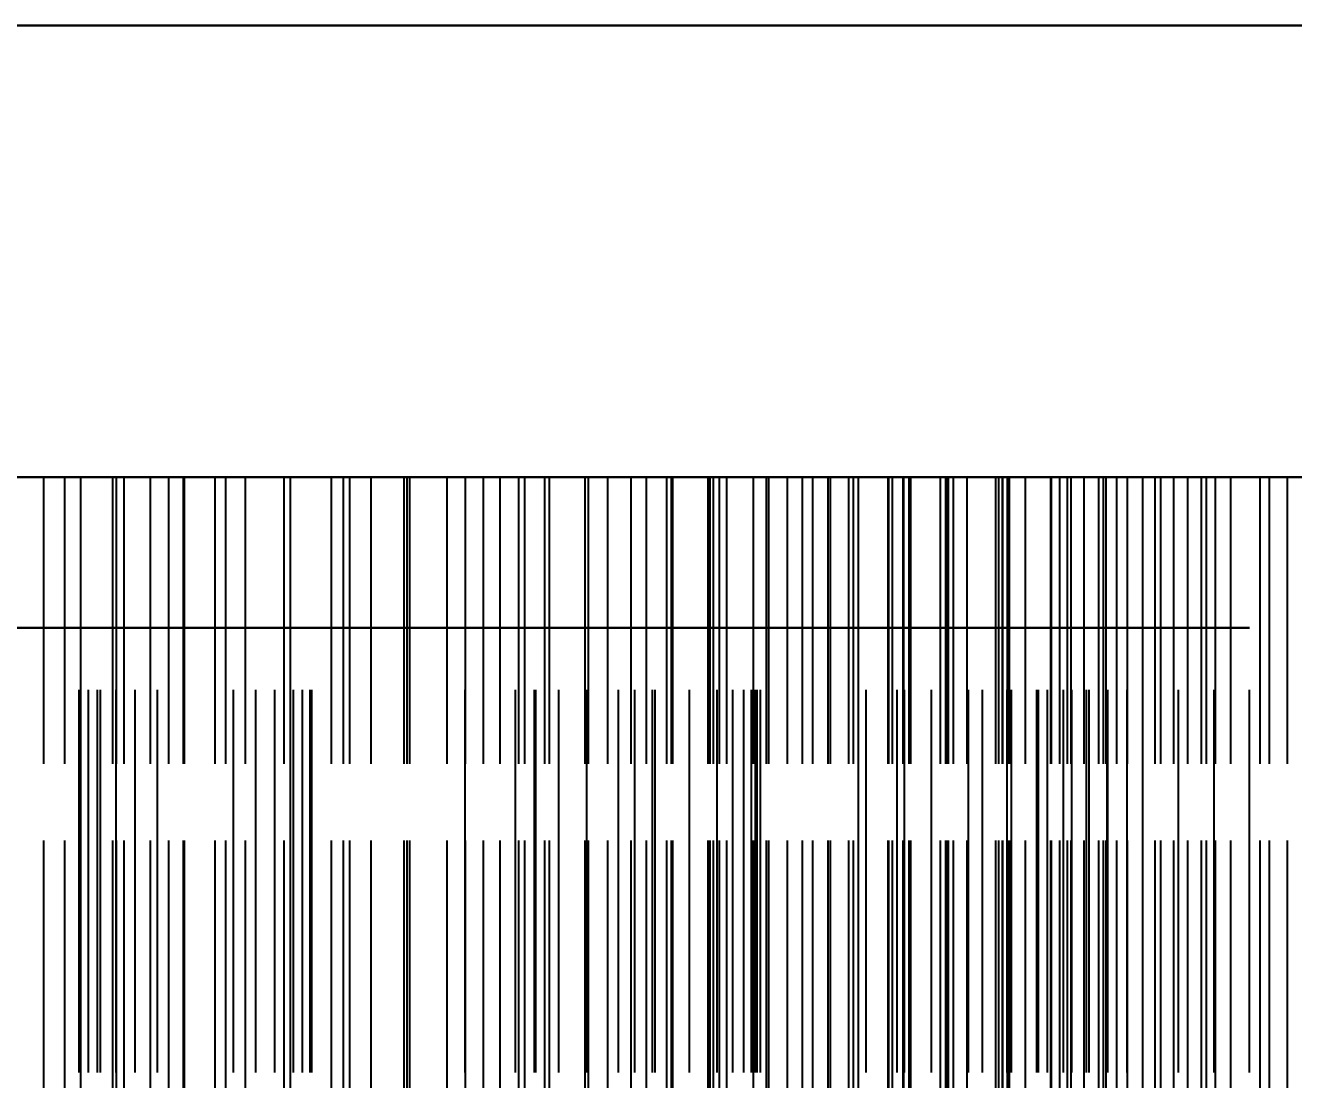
# Model space of a CAD drawing. Header units: millimetres. Extents: x -27 to 154, y -43 to 55.
# Drawn here: x 13.435 to 17.644, y 49.749 to 53.249 of the extents above; entities that cross this region are included whole.
import ezdxf

# ---------------------------------------------------------------- set-up
doc = ezdxf.new("R2010")
doc.units = ezdxf.units.MM
doc.linetypes.add('DASHED', pattern=[1.524, 1.27, -0.254])
for name, color, linetype in [('DIMS', 3, 'CONTINUOUS'), ('HIDDEN', 8, 'DASHED'), ('VISIBLE', 7, 'CONTINUOUS')]:
    doc.layers.add(name, color=color, linetype=linetype)
doc.styles.add('OpenSansCondensed-Light', font='OpenSansCondensed-Light.ttf')
doc.dimstyles.new('EZDXF', dxfattribs={"dimtxt": 0.25, "dimasz": 0.175, "dimexe": 0.375, "dimexo": 0.125, "dimgap": 0.1, "dimtad": 1, "dimlfac": 100, "dimzin": 12, "dimdsep": 46, "dimtxsty": 'OpenSansCondensed-Light', "dimblk": 'ARCHTICK', "dimcen": 2.5, "dimazin": 3, "dimtfac": 0.5, "dimtmove": 2, "dimatfit": 3})

# ---------------------------------------------------------------- blocks, each defined once
blk = doc.blocks.new('_ARCHTICK')
at = {"color": 0, "linetype": 'BYBLOCK', "const_width": 0.15}
blk.add_lwpolyline([(-0.5, -0.5), (0.5, 0.5)], dxfattribs=at)

msp = doc.modelspace()

# ---------------------------------------------------------------- linework, layer by layer
at = {"layer": 'HIDDEN'}
for points in [[(9.41071, 53.24871), (10.01786, 53.24871), (10.625, 53.24871), (11.23214, 53.24871), (11.83929, 53.24871), (12.44643, 53.24871), (13.05357, 53.24871), (13.66071, 53.24871), (14.26786, 53.24871), (14.875, 53.24871), (15.48214, 53.24871), (16.08929, 53.24871), (16.69643, 53.24871), (17.30357, 53.24871), (17.91071, 53.24871), (18.51786, 53.24871), (19.125, 53.24871)], [(9.41071, 51.74871), (10.01786, 51.74871), (10.625, 51.74871), (11.23214, 51.74871), (11.83929, 51.74871), (12.44643, 51.74871), (13.05357, 51.74871), (13.66071, 51.74871), (14.26786, 51.74871), (14.875, 51.74871), (15.48214, 51.74871), (16.08929, 51.74871), (16.69643, 51.74871), (17.30357, 51.74871), (17.91071, 51.74871), (18.51786, 51.74871), (19.125, 51.74871)], [(9.41071, 51.74871), (10.01786, 51.74871), (10.625, 51.74871), (11.23214, 51.74871), (11.83929, 51.74871), (12.44643, 51.74871), (13.05357, 51.74871), (13.66071, 51.74871), (14.26786, 51.74871), (14.875, 51.74871), (15.48214, 51.74871), (16.08929, 51.74871), (16.69643, 51.74871), (17.30357, 51.74871), (17.91071, 51.74871), (18.51786, 51.74871), (19.125, 51.74871)], [(13.5665, 51.74871), (13.37382, 51.74871)], [(13.37382, 51.74871), (13.5665, 51.74871)], [(13.72579, 51.74871), (13.49708, 51.74871)], [(13.49708, 51.74871), (13.61993, 51.74871)], [(13.61993, 51.74871), (13.49708, 51.74871)], [(13.49708, 51.74871), (13.72579, 51.74871)], [(13.49708, 47.74871), (13.49708, 51.74871)], [(13.49708, 47.74871), (13.49708, 51.74871)], [(13.76303, 51.74871), (13.5665, 51.74871)], [(13.5665, 51.74871), (13.76303, 51.74871)], [(13.5665, 47.74871), (13.5665, 51.74871)], [(13.5665, 47.74871), (13.5665, 51.74871)], [(13.61993, 51.74871), (13.73785, 51.74871)], [(13.73785, 51.74871), (13.61993, 51.74871)], [(13.61993, 47.74871), (13.61993, 51.74871)], [(13.61993, 47.74871), (13.61993, 51.74871)], [(13.91108, 51.74871), (13.72579, 51.74871)], [(13.72579, 51.74871), (13.91108, 51.74871)], [(13.72579, 47.74871), (13.72579, 51.74871)], [(13.72579, 47.74871), (13.72579, 51.74871)], [(13.73785, 51.74871), (13.85118, 51.74871)], [(13.85118, 51.74871), (13.73785, 51.74871)], [(13.73785, 47.74871), (13.73785, 51.74871)], [(13.73785, 47.74871), (13.73785, 51.74871)], [(13.96318, 51.74871), (13.76303, 51.74871)], [(13.76303, 51.74871), (13.96318, 51.74871)], [(13.76303, 47.74871), (13.76303, 51.74871)], [(13.76303, 47.74871), (13.76303, 51.74871)], [(13.85118, 51.74871), (13.96016, 51.74871)], [(13.96016, 51.74871), (13.85118, 51.74871)], [(13.85118, 47.74871), (13.85118, 51.74871)], [(13.85118, 47.74871), (13.85118, 51.74871)], [(14.10078, 51.74871), (13.91108, 51.74871)], [(13.91108, 51.74871), (14.10078, 51.74871)], [(13.91108, 47.74871), (13.91108, 51.74871)], [(13.91108, 47.74871), (13.91108, 51.74871)], [(13.96016, 51.74871), (14.06495, 51.74871)], [(14.06495, 51.74871), (13.96016, 51.74871)], [(13.96016, 47.74871), (13.96016, 51.74871)], [(13.96016, 47.74871), (13.96016, 51.74871)], [(14.16565, 51.74871), (13.96318, 51.74871)], [(13.96318, 51.74871), (14.16565, 51.74871)], [(13.96318, 47.74871), (13.96318, 51.74871)], [(13.96318, 47.74871), (13.96318, 51.74871)], [(14.06495, 51.74871), (14.16565, 51.74871)], [(14.16565, 51.74871), (14.06495, 51.74871)], [(14.06495, 47.74871), (14.06495, 51.74871)], [(14.06495, 47.74871), (14.06495, 51.74871)], [(14.29443, 51.74871), (14.10078, 51.74871)], [(14.10078, 51.74871), (14.29443, 51.74871)], [(14.10078, 47.74871), (14.10078, 51.74871)], [(14.10078, 47.74871), (14.10078, 51.74871)], [(14.16565, 47.74871), (14.16565, 51.74871)], [(14.16565, 47.74871), (14.16565, 51.74871)], [(14.49168, 51.74871), (14.29443, 51.74871)], [(14.29443, 51.74871), (14.49168, 51.74871)], [(14.29443, 47.74871), (14.29443, 51.74871)], [(14.29443, 47.74871), (14.29443, 51.74871)], [(14.51215, 51.74871), (14.31522, 51.74871)], [(14.31522, 51.74871), (14.45149, 51.74871)], [(14.45149, 51.74871), (14.31522, 51.74871)], [(14.31522, 51.74871), (14.51215, 51.74871)], [(14.31522, 47.74871), (14.31522, 51.74871)], [(14.31522, 47.74871), (14.31522, 51.74871)], [(14.45149, 51.74871), (14.58346, 51.74871)], [(14.58346, 51.74871), (14.45149, 51.74871)], [(14.45149, 47.74871), (14.45149, 51.74871)], [(14.45149, 47.74871), (14.45149, 51.74871)], [(14.69226, 51.74871), (14.49168, 51.74871)], [(14.49168, 51.74871), (14.69226, 51.74871)], [(14.49168, 47.74871), (14.49168, 51.74871)], [(14.49168, 47.74871), (14.49168, 51.74871)], [(14.70218, 51.74871), (14.51215, 51.74871)], [(14.51215, 51.74871), (14.70218, 51.74871)], [(14.51215, 47.74871), (14.51215, 51.74871)], [(14.51215, 47.74871), (14.51215, 51.74871)], [(14.58346, 51.74871), (14.71142, 51.74871)], [(14.71142, 51.74871), (14.58346, 51.74871)], [(14.58346, 47.74871), (14.58346, 51.74871)], [(14.58346, 47.74871), (14.58346, 51.74871)], [(14.89596, 51.74871), (14.69226, 51.74871)], [(14.69226, 51.74871), (14.89596, 51.74871)], [(14.69226, 47.74871), (14.69226, 51.74871)], [(14.69226, 47.74871), (14.69226, 51.74871)], [(14.89596, 51.74871), (14.70218, 51.74871)], [(14.70218, 51.74871), (14.89596, 51.74871)], [(14.70218, 47.74871), (14.70218, 51.74871)], [(14.70218, 47.74871), (14.70218, 51.74871)], [(14.71142, 51.74871), (14.83555, 51.74871)], [(14.83555, 51.74871), (14.71142, 51.74871)], [(14.71142, 47.74871), (14.71142, 51.74871)], [(14.71142, 47.74871), (14.71142, 51.74871)], [(14.83555, 51.74871), (14.956, 51.74871)], [(14.956, 51.74871), (14.83555, 51.74871)], [(14.83555, 47.74871), (14.83555, 51.74871)], [(14.83555, 47.74871), (14.83555, 51.74871)], [(15.09307, 51.74871), (14.89596, 51.74871)], [(15.07283, 51.74871), (14.89596, 51.74871)], [(14.89596, 51.74871), (15.07283, 51.74871)], [(14.89596, 51.74871), (15.09307, 51.74871)], [(14.89596, 47.74871), (14.89596, 51.74871)], [(14.89596, 47.74871), (14.89596, 51.74871)], [(14.89596, 47.74871), (14.89596, 51.74871)], [(14.89596, 47.74871), (14.89596, 51.74871)], [(14.956, 51.74871), (15.07283, 51.74871)], [(15.07283, 51.74871), (14.956, 51.74871)], [(14.956, 47.74871), (14.956, 51.74871)], [(14.956, 47.74871), (14.956, 51.74871)], [(15.1747, 51.74871), (15.01123, 51.74871)], [(15.01123, 51.74871), (15.15976, 51.74871)], [(15.15976, 51.74871), (15.01123, 51.74871)], [(15.01123, 51.74871), (15.1747, 51.74871)], [(15.01123, 47.74871), (15.01123, 51.74871)], [(15.01123, 47.74871), (15.01123, 51.74871)], [(15.07283, 47.74871), (15.07283, 51.74871)], [(15.07283, 47.74871), (15.07283, 51.74871)], [(15.29322, 51.74871), (15.09307, 51.74871)], [(15.09307, 51.74871), (15.29322, 51.74871)], [(15.09307, 47.74871), (15.09307, 51.74871)], [(15.09307, 47.74871), (15.09307, 51.74871)], [(15.15976, 51.74871), (15.30465, 51.74871)], [(15.30465, 51.74871), (15.15976, 51.74871)], [(15.15976, 47.74871), (15.15976, 51.74871)], [(15.15976, 47.74871), (15.15976, 51.74871)], [(15.36785, 51.74871), (15.1747, 51.74871)], [(15.1747, 51.74871), (15.36785, 51.74871)], [(15.1747, 47.74871), (15.1747, 51.74871)], [(15.1747, 47.74871), (15.1747, 51.74871)], [(15.49615, 51.74871), (15.29322, 51.74871)], [(15.29322, 51.74871), (15.49615, 51.74871)], [(15.29322, 47.74871), (15.29322, 51.74871)], [(15.29322, 47.74871), (15.29322, 51.74871)], [(15.30465, 51.74871), (15.44615, 51.74871)], [(15.44615, 51.74871), (15.30465, 51.74871)], [(15.30465, 47.74871), (15.30465, 51.74871)], [(15.30465, 47.74871), (15.30465, 51.74871)], [(15.56405, 51.74871), (15.36785, 51.74871)], [(15.36785, 51.74871), (15.56405, 51.74871)], [(15.36785, 47.74871), (15.36785, 51.74871)], [(15.36785, 47.74871), (15.36785, 51.74871)], [(15.44615, 51.74871), (15.58438, 51.74871)], [(15.58438, 51.74871), (15.44615, 51.74871)], [(15.44615, 47.74871), (15.44615, 51.74871)], [(15.44615, 47.74871), (15.44615, 51.74871)], [(15.70166, 51.74871), (15.49615, 51.74871)], [(15.49615, 51.74871), (15.70166, 51.74871)], [(15.49615, 47.74871), (15.49615, 51.74871)], [(15.49615, 47.74871), (15.49615, 51.74871)], [(15.76295, 51.74871), (15.56405, 51.74871)], [(15.56405, 51.74871), (15.76295, 51.74871)], [(15.56405, 47.74871), (15.56405, 51.74871)], [(15.56405, 47.74871), (15.56405, 51.74871)], [(15.70778, 51.74871), (15.57917, 51.74871)], [(15.57917, 51.74871), (15.73869, 51.74871)], [(15.73869, 51.74871), (15.57917, 51.74871)], [(15.57917, 51.74871), (15.70778, 51.74871)], [(15.57917, 47.74871), (15.57917, 51.74871)], [(15.57917, 47.74871), (15.57917, 51.74871)], [(15.58438, 51.74871), (15.71945, 51.74871)], [(15.71945, 51.74871), (15.58438, 51.74871)], [(15.58438, 47.74871), (15.58438, 51.74871)], [(15.58438, 47.74871), (15.58438, 51.74871)], [(15.85142, 51.74871), (15.70166, 51.74871)], [(15.70166, 51.74871), (15.85142, 51.74871)], [(15.70166, 47.74871), (15.70166, 51.74871)], [(15.70166, 47.74871), (15.70166, 51.74871)], [(15.90241, 51.74871), (15.70778, 51.74871)], [(15.70778, 51.74871), (15.90241, 51.74871)], [(15.70778, 47.74871), (15.70778, 51.74871)], [(15.70778, 47.74871), (15.70778, 51.74871)], [(15.71945, 51.74871), (15.85142, 51.74871)], [(15.85142, 51.74871), (15.71945, 51.74871)], [(15.71945, 47.74871), (15.71945, 51.74871)], [(15.71945, 47.74871), (15.71945, 51.74871)], [(15.73869, 51.74871), (15.89527, 51.74871)], [(15.89527, 51.74871), (15.73869, 51.74871)], [(15.73869, 47.74871), (15.73869, 51.74871)], [(15.73869, 47.74871), (15.73869, 51.74871)], [(15.96428, 51.74871), (15.76295, 51.74871)], [(15.76295, 51.74871), (15.96428, 51.74871)], [(15.76295, 47.74871), (15.76295, 51.74871)], [(15.76295, 47.74871), (15.76295, 51.74871)], [(15.85142, 47.74871), (15.85142, 51.74871)], [(15.85142, 47.74871), (15.85142, 51.74871)], [(15.89527, 51.74871), (16.04909, 51.74871)], [(16.04909, 51.74871), (15.89527, 51.74871)], [(15.89527, 47.74871), (15.89527, 51.74871)], [(15.89527, 47.74871), (15.89527, 51.74871)], [(16.09936, 51.74871), (15.90241, 51.74871)], [(15.90241, 51.74871), (16.09936, 51.74871)], [(15.90241, 47.74871), (15.90241, 51.74871)], [(15.90241, 47.74871), (15.90241, 51.74871)], [(16.16782, 51.74871), (15.96428, 51.74871)], [(15.96428, 51.74871), (16.16782, 51.74871)], [(15.96428, 47.74871), (15.96428, 51.74871)], [(15.96428, 47.74871), (15.96428, 51.74871)], [(16.10685, 51.74871), (16.01419, 51.74871)], [(16.01419, 51.74871), (16.18334, 51.74871)], [(16.18334, 51.74871), (16.01419, 51.74871)], [(16.01419, 51.74871), (16.10685, 51.74871)], [(16.01419, 47.74871), (16.01419, 51.74871)], [(16.01419, 47.74871), (16.01419, 51.74871)], [(16.04909, 51.74871), (16.20025, 51.74871)], [(16.20025, 51.74871), (16.04909, 51.74871)], [(16.04909, 47.74871), (16.04909, 51.74871)], [(16.04909, 47.74871), (16.04909, 51.74871)], [(16.29834, 51.74871), (16.09936, 51.74871)], [(16.09936, 51.74871), (16.29834, 51.74871)], [(16.09936, 47.74871), (16.09936, 51.74871)], [(16.09936, 47.74871), (16.09936, 51.74871)], [(16.30129, 51.74871), (16.10685, 51.74871)], [(16.10685, 51.74871), (16.30129, 51.74871)], [(16.10685, 47.74871), (16.10685, 51.74871)], [(16.10685, 47.74871), (16.10685, 51.74871)], [(16.37339, 51.74871), (16.16782, 51.74871)], [(16.16782, 51.74871), (16.37339, 51.74871)], [(16.16782, 47.74871), (16.16782, 51.74871)], [(16.16782, 47.74871), (16.16782, 51.74871)], [(16.18334, 51.74871), (16.35028, 51.74871)], [(16.35028, 51.74871), (16.18334, 51.74871)], [(16.18334, 47.74871), (16.18334, 51.74871)], [(16.18334, 47.74871), (16.18334, 51.74871)], [(16.20025, 51.74871), (16.3488, 51.74871)], [(16.3488, 51.74871), (16.20025, 51.74871)], [(16.20025, 47.74871), (16.20025, 51.74871)], [(16.20025, 47.74871), (16.20025, 51.74871)], [(16.49914, 51.74871), (16.29834, 51.74871)], [(16.29834, 51.74871), (16.49914, 51.74871)], [(16.29834, 47.74871), (16.29834, 51.74871)], [(16.29834, 47.74871), (16.29834, 51.74871)], [(16.49731, 51.74871), (16.30129, 51.74871)], [(16.30129, 51.74871), (16.49731, 51.74871)], [(16.30129, 47.74871), (16.30129, 51.74871)], [(16.30129, 47.74871), (16.30129, 51.74871)], [(16.3685, 51.74871), (16.31259, 51.74871)], [(16.31259, 51.74871), (16.48992, 51.74871)], [(16.48992, 51.74871), (16.31259, 51.74871)], [(16.31259, 51.74871), (16.3685, 51.74871)], [(16.31259, 47.74871), (16.31259, 51.74871)], [(16.31259, 47.74871), (16.31259, 51.74871)], [(16.3488, 51.74871), (16.49476, 51.74871)], [(16.49476, 51.74871), (16.3488, 51.74871)], [(16.3488, 47.74871), (16.3488, 51.74871)], [(16.3488, 47.74871), (16.3488, 51.74871)], [(16.35028, 51.74871), (16.51511, 51.74871)], [(16.51511, 51.74871), (16.35028, 51.74871)], [(16.35028, 47.74871), (16.35028, 51.74871)], [(16.35028, 47.74871), (16.35028, 51.74871)], [(16.56109, 51.74871), (16.3685, 51.74871)], [(16.3685, 51.74871), (16.56109, 51.74871)], [(16.3685, 47.74871), (16.3685, 51.74871)], [(16.3685, 47.74871), (16.3685, 51.74871)], [(16.49476, 51.74871), (16.37339, 51.74871)], [(16.37339, 51.74871), (16.49476, 51.74871)], [(16.37339, 47.74871), (16.37339, 51.74871)], [(16.37339, 47.74871), (16.37339, 51.74871)], [(16.4905, 51.74871), (16.47181, 51.74871)], [(16.47181, 51.74871), (16.65581, 51.74871)], [(16.65581, 51.74871), (16.47181, 51.74871)], [(16.47181, 51.74871), (16.4905, 51.74871)], [(16.47181, 47.74871), (16.47181, 51.74871)], [(16.47181, 47.74871), (16.47181, 51.74871)], [(16.48992, 51.74871), (16.66579, 51.74871)], [(16.66579, 51.74871), (16.48992, 51.74871)], [(16.48992, 47.74871), (16.48992, 51.74871)], [(16.48992, 47.74871), (16.48992, 51.74871)], [(16.4905, 51.74871), (16.6796, 51.74871)], [(16.6796, 51.74871), (16.4905, 51.74871)], [(16.4905, 47.74871), (16.4905, 51.74871)], [(16.4905, 47.74871), (16.4905, 51.74871)], [(16.49476, 47.74871), (16.49476, 51.74871)], [(16.49476, 47.74871), (16.49476, 51.74871)], [(16.69468, 51.74871), (16.49731, 51.74871)], [(16.49731, 51.74871), (16.69468, 51.74871)], [(16.49731, 47.74871), (16.49731, 51.74871)], [(16.49731, 47.74871), (16.49731, 51.74871)], [(16.70155, 51.74871), (16.49914, 51.74871)], [(16.49914, 51.74871), (16.70155, 51.74871)], [(16.49914, 47.74871), (16.49914, 51.74871)], [(16.49914, 47.74871), (16.49914, 51.74871)], [(16.51511, 51.74871), (16.6779, 51.74871)], [(16.6779, 51.74871), (16.51511, 51.74871)], [(16.51511, 47.74871), (16.51511, 51.74871)], [(16.51511, 47.74871), (16.51511, 51.74871)], [(16.75451, 51.74871), (16.56109, 51.74871)], [(16.56109, 51.74871), (16.75451, 51.74871)], [(16.56109, 47.74871), (16.56109, 51.74871)], [(16.56109, 47.74871), (16.56109, 51.74871)], [(16.65581, 51.74871), (16.83911, 51.74871)], [(16.83911, 51.74871), (16.65581, 51.74871)], [(16.65581, 47.74871), (16.65581, 51.74871)], [(16.65581, 47.74871), (16.65581, 51.74871)], [(16.66579, 51.74871), (16.84023, 51.74871)], [(16.84023, 51.74871), (16.66579, 51.74871)], [(16.66579, 47.74871), (16.66579, 51.74871)], [(16.66579, 47.74871), (16.66579, 51.74871)], [(16.6779, 51.74871), (16.83865, 51.74871)], [(16.83865, 51.74871), (16.6779, 51.74871)], [(16.6779, 47.74871), (16.6779, 51.74871)], [(16.6779, 47.74871), (16.6779, 51.74871)], [(16.6796, 51.74871), (16.86877, 51.74871)], [(16.86877, 51.74871), (16.6796, 51.74871)], [(16.6796, 47.74871), (16.6796, 51.74871)], [(16.6796, 47.74871), (16.6796, 51.74871)], [(16.89323, 51.74871), (16.69468, 51.74871)], [(16.69468, 51.74871), (16.89323, 51.74871)], [(16.69468, 47.74871), (16.69468, 51.74871)], [(16.69468, 47.74871), (16.69468, 51.74871)], [(16.90543, 51.74871), (16.70155, 51.74871)], [(16.70155, 51.74871), (16.90543, 51.74871)], [(16.70155, 47.74871), (16.70155, 51.74871)], [(16.70155, 47.74871), (16.70155, 51.74871)], [(16.94859, 51.74871), (16.75451, 51.74871)], [(16.75451, 51.74871), (16.94859, 51.74871)], [(16.75451, 47.74871), (16.75451, 51.74871)], [(16.75451, 47.74871), (16.75451, 51.74871)], [(16.83865, 51.74871), (16.99738, 51.74871)], [(16.99738, 51.74871), (16.83865, 51.74871)], [(16.83865, 47.74871), (16.83865, 51.74871)], [(16.83865, 47.74871), (16.83865, 51.74871)], [(16.83911, 51.74871), (17.02168, 51.74871)], [(17.02168, 51.74871), (16.83911, 51.74871)], [(16.83911, 47.74871), (16.83911, 51.74871)], [(16.83911, 47.74871), (16.83911, 51.74871)], [(16.84023, 51.74871), (17.01326, 51.74871)], [(17.01326, 51.74871), (16.84023, 51.74871)], [(16.84023, 47.74871), (16.84023, 51.74871)], [(16.84023, 47.74871), (16.84023, 51.74871)], [(16.86877, 51.74871), (17.0579, 51.74871)], [(17.0579, 51.74871), (16.86877, 51.74871)], [(16.86877, 47.74871), (16.86877, 51.74871)], [(16.86877, 47.74871), (16.86877, 51.74871)], [(17.0928, 51.74871), (16.89323, 51.74871)], [(16.89323, 51.74871), (17.0928, 51.74871)], [(16.89323, 47.74871), (16.89323, 51.74871)], [(16.89323, 47.74871), (16.89323, 51.74871)], [(16.99738, 51.74871), (16.90543, 51.74871)], [(16.90543, 51.74871), (16.99738, 51.74871)], [(16.90543, 47.74871), (16.90543, 51.74871)], [(16.90543, 47.74871), (16.90543, 51.74871)], [(17.1432, 51.74871), (16.94859, 51.74871)], [(16.94859, 51.74871), (17.1432, 51.74871)], [(16.94859, 47.74871), (16.94859, 51.74871)], [(16.94859, 47.74871), (16.94859, 51.74871)], [(16.99738, 47.74871), (16.99738, 51.74871)], [(16.99738, 47.74871), (16.99738, 51.74871)], [(17.01326, 51.74871), (17.18485, 51.74871)], [(17.18485, 51.74871), (17.01326, 51.74871)], [(17.01326, 47.74871), (17.01326, 51.74871)], [(17.01326, 47.74871), (17.01326, 51.74871)], [(17.02168, 51.74871), (17.20347, 51.74871)], [(17.20347, 51.74871), (17.02168, 51.74871)], [(17.02168, 47.74871), (17.02168, 51.74871)], [(17.02168, 47.74871), (17.02168, 51.74871)], [(17.0579, 51.74871), (17.24691, 51.74871)], [(17.24691, 51.74871), (17.0579, 51.74871)], [(17.0579, 47.74871), (17.0579, 51.74871)], [(17.0579, 47.74871), (17.0579, 51.74871)], [(17.29325, 51.74871), (17.0928, 51.74871)], [(17.0928, 51.74871), (17.29325, 51.74871)], [(17.0928, 47.74871), (17.0928, 51.74871)], [(17.0928, 47.74871), (17.0928, 51.74871)], [(17.33821, 51.74871), (17.1432, 51.74871)], [(17.1432, 51.74871), (17.33821, 51.74871)], [(17.1432, 47.74871), (17.1432, 51.74871)], [(17.1432, 47.74871), (17.1432, 51.74871)], [(17.18485, 51.74871), (17.35498, 51.74871)], [(17.35498, 51.74871), (17.18485, 51.74871)], [(17.18485, 47.74871), (17.18485, 51.74871)], [(17.18485, 47.74871), (17.18485, 51.74871)], [(17.20347, 51.74871), (17.38444, 51.74871)], [(17.38444, 51.74871), (17.20347, 51.74871)], [(17.20347, 47.74871), (17.20347, 51.74871)], [(17.20347, 47.74871), (17.20347, 51.74871)], [(17.24691, 51.74871), (17.4357, 51.74871)], [(17.4357, 51.74871), (17.24691, 51.74871)], [(17.24691, 47.74871), (17.24691, 51.74871)], [(17.24691, 47.74871), (17.24691, 51.74871)], [(17.35498, 51.74871), (17.29325, 51.74871)], [(17.29325, 51.74871), (17.35498, 51.74871)], [(17.29325, 47.74871), (17.29325, 51.74871)], [(17.29325, 47.74871), (17.29325, 51.74871)], [(17.53352, 51.74871), (17.33821, 51.74871)], [(17.33821, 51.74871), (17.53352, 51.74871)], [(17.33821, 47.74871), (17.33821, 51.74871)], [(17.33821, 47.74871), (17.33821, 51.74871)], [(17.35498, 47.74871), (17.35498, 51.74871)], [(17.35498, 47.74871), (17.35498, 51.74871)], [(17.38444, 51.74871), (17.56452, 51.74871)], [(17.56452, 51.74871), (17.38444, 51.74871)], [(17.38444, 47.74871), (17.38444, 51.74871)], [(17.38444, 47.74871), (17.38444, 51.74871)], [(17.4357, 51.74871), (17.6242, 51.74871)], [(17.6242, 51.74871), (17.4357, 51.74871)], [(17.4357, 47.74871), (17.4357, 51.74871)], [(17.4357, 47.74871), (17.4357, 51.74871)], [(17.56452, 51.74871), (17.53352, 51.74871)], [(17.53352, 51.74871), (17.56452, 51.74871)], [(17.53352, 47.74871), (17.53352, 51.74871)], [(17.53352, 47.74871), (17.53352, 51.74871)], [(17.56452, 47.74871), (17.56452, 51.74871)], [(17.56452, 47.74871), (17.56452, 51.74871)], [(17.6242, 47.74871), (17.6242, 51.74871)], [(17.6242, 47.74871), (17.6242, 51.74871)], [(12.87084, 51.24871), (15.12916, 51.24871)], [(13.10556, 51.24871), (13.67453, 51.24871)], [(13.67453, 51.24871), (13.10556, 51.24871)], [(15.525, 51.24871), (15.47659, 51.24871), (15.42817, 51.24871), (15.37976, 51.24871), (15.33135, 51.24871), (15.28294, 51.24871), (15.23452, 51.24871), (15.18611, 51.24871), (15.1377, 51.24871), (15.08929, 51.24871), (15.04087, 51.24871), (14.99246, 51.24871), (14.94405, 51.24871), (14.89563, 51.24871), (14.84722, 51.24871), (14.79881, 51.24871), (14.7504, 51.24871), (14.70198, 51.24871), (14.65357, 51.24871), (14.60516, 51.24871), (14.55675, 51.24871), (14.50833, 51.24871), (14.45992, 51.24871), (14.41151, 51.24871), (14.3631, 51.24871), (14.31468, 51.24871), (14.26627, 51.24871), (14.21786, 51.24871), (14.16944, 51.24871), (14.12103, 51.24871), (14.07262, 51.24871), (14.02421, 51.24871), (13.97579, 51.24871), (13.92738, 51.24871), (13.87897, 51.24871), (13.83056, 51.24871), (13.78214, 51.24871), (13.73373, 51.24871), (13.68532, 51.24871), (13.6369, 51.24871), (13.58849, 51.24871), (13.54008, 51.24871), (13.49167, 51.24871), (13.44325, 51.24871), (13.39484, 51.24871)], [(13.61368, 51.24871), (13.61987, 51.24871)], [(13.67453, 51.24871), (13.61368, 51.24871)], [(13.61987, 51.24871), (13.61368, 51.24871)], [(13.61368, 51.24871), (13.67453, 51.24871)], [(13.61368, 48.24871), (13.61368, 51.24871)], [(13.61368, 48.24871), (13.61368, 51.24871)], [(13.61987, 51.24871), (13.64542, 51.24871)], [(13.64542, 51.24871), (13.61987, 51.24871)], [(13.61987, 48.24871), (13.61987, 51.24871)], [(13.61987, 48.24871), (13.61987, 51.24871)], [(13.64542, 51.24871), (13.68492, 51.24871)], [(13.68492, 51.24871), (13.64542, 51.24871)], [(13.64542, 48.24871), (13.64542, 51.24871)], [(13.64542, 48.24871), (13.64542, 51.24871)], [(13.67453, 48.24871), (13.67453, 51.24871)], [(13.67453, 48.24871), (13.67453, 51.24871)], [(13.68492, 51.24871), (13.73671, 51.24871)], [(13.73671, 51.24871), (13.68492, 51.24871)], [(13.68492, 48.24871), (13.68492, 51.24871)], [(13.68492, 48.24871), (13.68492, 51.24871)], [(13.73671, 51.24871), (13.7999, 51.24871)], [(13.7999, 51.24871), (13.73671, 51.24871)], [(13.73671, 48.24871), (13.73671, 51.24871)], [(13.73671, 48.24871), (13.73671, 51.24871)], [(13.7999, 51.24871), (13.87397, 51.24871)], [(13.87397, 51.24871), (13.7999, 51.24871)], [(13.7999, 48.24871), (13.7999, 51.24871)], [(13.7999, 48.24871), (13.7999, 51.24871)], [(13.87397, 51.24871), (14.12603, 51.24871)], [(14.12603, 51.24871), (13.87397, 51.24871)], [(13.87397, 48.24871), (13.87397, 51.24871)], [(13.87397, 48.24871), (13.87397, 51.24871)], [(14.12603, 51.24871), (14.2001, 51.24871)], [(14.2001, 51.24871), (14.12603, 51.24871)], [(14.12603, 48.24871), (14.12603, 51.24871)], [(14.12603, 48.24871), (14.12603, 51.24871)], [(14.2001, 51.24871), (14.26329, 51.24871)], [(14.26329, 51.24871), (14.2001, 51.24871)], [(14.2001, 48.24871), (14.2001, 51.24871)], [(14.2001, 48.24871), (14.2001, 51.24871)], [(14.26329, 51.24871), (14.31508, 51.24871)], [(14.31508, 51.24871), (14.26329, 51.24871)], [(14.26329, 48.24871), (14.26329, 51.24871)], [(14.26329, 48.24871), (14.26329, 51.24871)], [(14.31508, 51.24871), (14.35458, 51.24871)], [(14.35458, 51.24871), (14.31508, 51.24871)], [(14.31508, 48.24871), (14.31508, 51.24871)], [(14.31508, 48.24871), (14.31508, 51.24871)], [(14.32547, 51.24871), (14.89444, 51.24871)], [(14.38632, 51.24871), (14.32547, 51.24871)], [(14.89444, 51.24871), (14.32547, 51.24871)], [(14.32547, 51.24871), (14.38632, 51.24871)], [(14.32547, 48.24871), (14.32547, 51.24871)], [(14.32547, 48.24871), (14.32547, 51.24871)], [(14.35458, 51.24871), (14.38013, 51.24871)], [(14.38013, 51.24871), (14.35458, 51.24871)], [(14.35458, 48.24871), (14.35458, 51.24871)], [(14.35458, 48.24871), (14.35458, 51.24871)], [(14.38013, 51.24871), (14.38632, 51.24871)], [(14.38632, 51.24871), (14.38013, 51.24871)], [(14.38013, 48.24871), (14.38013, 51.24871)], [(14.38013, 48.24871), (14.38013, 51.24871)], [(14.38632, 48.24871), (14.38632, 51.24871)], [(14.38632, 48.24871), (14.38632, 51.24871)], [(14.89444, 51.24871), (15.06168, 51.24871)], [(15.06168, 51.24871), (14.89444, 51.24871)], [(14.89444, 48.24871), (14.89444, 51.24871)], [(14.89444, 48.24871), (14.89444, 51.24871)], [(15.06168, 51.24871), (15.12471, 51.24871)], [(15.12471, 51.24871), (15.06168, 51.24871)], [(15.06168, 48.24871), (15.06168, 51.24871)], [(15.06168, 48.24871), (15.06168, 51.24871)], [(15.12471, 51.24871), (15.20559, 51.24871)], [(15.20559, 51.24871), (15.12471, 51.24871)], [(15.12471, 48.24871), (15.12471, 51.24871)], [(15.12471, 48.24871), (15.12471, 51.24871)], [(15.12916, 51.24871), (15.13544, 51.24871), (15.14173, 51.24871), (15.14801, 51.24871), (15.15429, 51.24871), (15.16057, 51.24871), (15.16686, 51.24871), (15.17314, 51.24871), (15.17942, 51.24871), (15.18571, 51.24871), (15.19199, 51.24871), (15.19827, 51.24871), (15.20456, 51.24871), (15.21084, 51.24871), (15.21712, 51.24871), (15.22341, 51.24871), (15.22969, 51.24871), (15.23597, 51.24871), (15.24226, 51.24871), (15.24854, 51.24871), (15.25482, 51.24871), (15.26111, 51.24871), (15.26739, 51.24871), (15.27367, 51.24871), (15.27996, 51.24871), (15.28624, 51.24871), (15.29252, 51.24871), (15.29881, 51.24871), (15.30509, 51.24871), (15.31137, 51.24871), (15.31765, 51.24871), (15.32394, 51.24871), (15.33022, 51.24871), (15.3365, 51.24871), (15.34279, 51.24871), (15.34907, 51.24871), (15.35535, 51.24871), (15.36164, 51.24871), (15.36792, 51.24871), (15.3742, 51.24871), (15.38049, 51.24871), (15.38677, 51.24871), (15.39305, 51.24871), (15.39934, 51.24871), (15.40562, 51.24871), (15.4119, 51.24871), (15.41819, 51.24871), (15.42447, 51.24871), (15.43075, 51.24871), (15.43704, 51.24871), (15.44332, 51.24871), (15.4496, 51.24871), (15.45588, 51.24871), (15.46217, 51.24871), (15.46845, 51.24871), (15.47473, 51.24871), (15.48102, 51.24871), (15.4873, 51.24871), (15.49358, 51.24871), (15.49987, 51.24871), (15.50615, 51.24871), (15.51243, 51.24871), (15.51872, 51.24871), (15.525, 51.24871)], [(15.12916, 48.24871), (15.12916, 51.24871)], [(15.20559, 51.24871), (15.29903, 51.24871)], [(15.29903, 51.24871), (15.20559, 51.24871)], [(15.20559, 48.24871), (15.20559, 51.24871)], [(15.20559, 48.24871), (15.20559, 51.24871)], [(15.29903, 51.24871), (15.40319, 51.24871)], [(15.40319, 51.24871), (15.29903, 51.24871)], [(15.29903, 48.24871), (15.29903, 51.24871)], [(15.29903, 48.24871), (15.29903, 51.24871)], [(15.40319, 51.24871), (15.51701, 51.24871)], [(15.51701, 51.24871), (15.40319, 51.24871)], [(15.40319, 48.24871), (15.40319, 51.24871)], [(15.40319, 48.24871), (15.40319, 51.24871)], [(15.45816, 51.24871), (15.87467, 51.24871)], [(15.73081, 51.24871), (15.45816, 51.24871)], [(15.87467, 51.24871), (15.45816, 51.24871)], [(15.45816, 51.24871), (15.73081, 51.24871)], [(15.45816, 48.24871), (15.45816, 51.24871)], [(15.45816, 48.24871), (15.45816, 51.24871)], [(15.51701, 51.24871), (15.63972, 51.24871)], [(15.63972, 51.24871), (15.51701, 51.24871)], [(15.51701, 48.24871), (15.51701, 51.24871)], [(15.51701, 48.24871), (15.51701, 51.24871)], [(15.525, 48.24871), (15.525, 51.24871)], [(15.63972, 51.24871), (15.85801, 51.24871)], [(15.85801, 51.24871), (15.63972, 51.24871)], [(15.63972, 48.24871), (15.63972, 51.24871)], [(15.63972, 48.24871), (15.63972, 51.24871)], [(15.78311, 51.24871), (15.73081, 51.24871)], [(15.73081, 51.24871), (15.78311, 51.24871)], [(15.73081, 48.24871), (15.73081, 51.24871)], [(15.73081, 48.24871), (15.73081, 51.24871)], [(15.81975, 51.24871), (15.78311, 51.24871)], [(15.78311, 51.24871), (15.81975, 51.24871)], [(15.78311, 48.24871), (15.78311, 51.24871)], [(15.78311, 48.24871), (15.78311, 51.24871)], [(15.84476, 51.24871), (15.81975, 51.24871)], [(15.81975, 51.24871), (15.84476, 51.24871)], [(15.81975, 48.24871), (15.81975, 51.24871)], [(15.81975, 48.24871), (15.81975, 51.24871)], [(15.85923, 51.24871), (15.84476, 51.24871)], [(15.84476, 51.24871), (15.85923, 51.24871)], [(15.84476, 48.24871), (15.84476, 51.24871)], [(15.84476, 48.24871), (15.84476, 51.24871)], [(15.85801, 51.24871), (15.86359, 51.24871)], [(15.86359, 51.24871), (15.85801, 51.24871)], [(15.85801, 48.24871), (15.85801, 51.24871)], [(15.85801, 48.24871), (15.85801, 51.24871)], [(15.86359, 51.24871), (15.85923, 51.24871)], [(15.85923, 51.24871), (15.86359, 51.24871)], [(15.85923, 48.24871), (15.85923, 51.24871)], [(15.85923, 48.24871), (15.85923, 51.24871)], [(15.86359, 48.24871), (15.86359, 51.24871)], [(15.86359, 48.24871), (15.86359, 51.24871)], [(15.87467, 51.24871), (16.2252, 51.24871)], [(16.2252, 51.24871), (15.87467, 51.24871)], [(15.87467, 48.24871), (15.87467, 51.24871)], [(15.87467, 48.24871), (15.87467, 51.24871)], [(16.20014, 48.24871), (16.20014, 51.24871)], [(16.20014, 51.24871), (16.35259, 51.24871)], [(16.61152, 51.24871), (16.20014, 51.24871)], [(16.35259, 51.24871), (16.20014, 51.24871)], [(16.20014, 51.24871), (16.61152, 51.24871)], [(16.20014, 48.24871), (16.20014, 51.24871)], [(16.2252, 51.24871), (16.32818, 51.24871)], [(16.32818, 51.24871), (16.2252, 51.24871)], [(16.2252, 48.24871), (16.2252, 51.24871)], [(16.2252, 48.24871), (16.2252, 51.24871)], [(16.32818, 51.24871), (16.44273, 51.24871)], [(16.44273, 51.24871), (16.32818, 51.24871)], [(16.32818, 48.24871), (16.32818, 51.24871)], [(16.32818, 48.24871), (16.32818, 51.24871)], [(16.35259, 48.24871), (16.35259, 51.24871)], [(16.35259, 51.24871), (16.79248, 51.24871)], [(16.79248, 51.24871), (16.35259, 51.24871)], [(16.35259, 48.24871), (16.35259, 51.24871)], [(16.44273, 51.24871), (16.56506, 51.24871)], [(16.56506, 51.24871), (16.44273, 51.24871)], [(16.44273, 48.24871), (16.44273, 51.24871)], [(16.44273, 48.24871), (16.44273, 51.24871)], [(16.56506, 51.24871), (16.69369, 51.24871)], [(16.69369, 51.24871), (16.56506, 51.24871)], [(16.56506, 48.24871), (16.56506, 51.24871)], [(16.56506, 48.24871), (16.56506, 51.24871)], [(16.70831, 51.24871), (16.61152, 51.24871)], [(16.61152, 51.24871), (16.70831, 51.24871)], [(16.61152, 48.24871), (16.61152, 51.24871)], [(16.61152, 48.24871), (16.61152, 51.24871)], [(16.69369, 51.24871), (16.82763, 51.24871)], [(16.82763, 51.24871), (16.69369, 51.24871)], [(16.69369, 48.24871), (16.69369, 51.24871)], [(16.69369, 48.24871), (16.69369, 51.24871)], [(16.79732, 51.24871), (16.70831, 51.24871)], [(16.70831, 51.24871), (16.79732, 51.24871)], [(16.70831, 48.24871), (16.70831, 51.24871)], [(16.70831, 48.24871), (16.70831, 51.24871)], [(16.79248, 48.24871), (16.79248, 51.24871)], [(16.79248, 51.24871), (16.90782, 51.24871)], [(16.90782, 51.24871), (16.79248, 51.24871)], [(16.79248, 48.24871), (16.79248, 51.24871)], [(16.88014, 51.24871), (16.79732, 51.24871)], [(16.79732, 51.24871), (16.88014, 51.24871)], [(16.79732, 48.24871), (16.79732, 51.24871)], [(16.79732, 48.24871), (16.79732, 51.24871)], [(16.82763, 51.24871), (16.96611, 51.24871)], [(16.96611, 51.24871), (16.82763, 51.24871)], [(16.82763, 48.24871), (16.82763, 51.24871)], [(16.82763, 48.24871), (16.82763, 51.24871)], [(16.95698, 51.24871), (16.88014, 51.24871)], [(16.88014, 51.24871), (16.95698, 51.24871)], [(16.88014, 48.24871), (16.88014, 51.24871)], [(16.88014, 48.24871), (16.88014, 51.24871)], [(16.90782, 48.24871), (16.90782, 51.24871)], [(16.90782, 51.24871), (17.02534, 51.24871)], [(17.02534, 51.24871), (16.90782, 51.24871)], [(16.90782, 48.24871), (16.90782, 51.24871)], [(17.02773, 51.24871), (16.95698, 51.24871)], [(16.95698, 51.24871), (17.02773, 51.24871)], [(16.95698, 48.24871), (16.95698, 51.24871)], [(16.95698, 48.24871), (16.95698, 51.24871)], [(16.96611, 51.24871), (17.09214, 51.24871)], [(17.09214, 51.24871), (16.96611, 51.24871)], [(16.96611, 48.24871), (16.96611, 51.24871)], [(16.96611, 48.24871), (16.96611, 51.24871)], [(17.02534, 51.24871), (17.14379, 51.24871)], [(17.14379, 51.24871), (17.02534, 51.24871)], [(17.02534, 48.24871), (17.02534, 51.24871)], [(17.02534, 48.24871), (17.02534, 51.24871)], [(17.09214, 51.24871), (17.02773, 51.24871)], [(17.02773, 51.24871), (17.09214, 51.24871)], [(17.02773, 48.24871), (17.02773, 51.24871)], [(17.02773, 48.24871), (17.02773, 51.24871)], [(17.09214, 48.24871), (17.09214, 51.24871)], [(17.09214, 48.24871), (17.09214, 51.24871)], [(17.14379, 51.24871), (17.26242, 51.24871)], [(17.26242, 51.24871), (17.14379, 51.24871)], [(17.14379, 48.24871), (17.14379, 51.24871)], [(17.14379, 48.24871), (17.14379, 51.24871)], [(17.26242, 51.24871), (17.3806, 51.24871)], [(17.3806, 51.24871), (17.26242, 51.24871)], [(17.26242, 48.24871), (17.26242, 51.24871)], [(17.26242, 48.24871), (17.26242, 51.24871)], [(17.3806, 51.24871), (17.49773, 51.24871)], [(17.49773, 51.24871), (17.3806, 51.24871)], [(17.3806, 48.24871), (17.3806, 51.24871)], [(17.3806, 48.24871), (17.3806, 51.24871)], [(17.49773, 48.24871), (17.49773, 51.24871)], [(17.49773, 48.24871), (17.49773, 51.24871)]]:
    msp.add_lwpolyline(points, dxfattribs=at)
at = {"layer": 'VISIBLE'}
for points in [[(19.125, 53.24871), (18.51786, 53.24871), (17.91071, 53.24871), (17.30357, 53.24871), (16.69643, 53.24871), (16.08929, 53.24871), (15.48214, 53.24871), (14.875, 53.24871), (14.26786, 53.24871), (13.66071, 53.24871), (13.05357, 53.24871), (12.44643, 53.24871), (11.83929, 53.24871), (11.23214, 53.24871), (10.625, 53.24871), (10.01786, 53.24871), (9.41071, 53.24871)], [(19.125, 51.74871), (18.51786, 51.74871), (17.91071, 51.74871), (17.30357, 51.74871), (16.69643, 51.74871), (16.08929, 51.74871), (15.48214, 51.74871), (14.875, 51.74871), (14.26786, 51.74871), (13.66071, 51.74871), (13.05357, 51.74871), (12.44643, 51.74871), (11.83929, 51.74871), (11.23214, 51.74871), (10.625, 51.74871), (10.01786, 51.74871), (9.41071, 51.74871)], [(19.125, 51.74871), (18.51786, 51.74871), (17.91071, 51.74871), (17.30357, 51.74871), (16.69643, 51.74871), (16.08929, 51.74871), (15.48214, 51.74871), (14.875, 51.74871), (14.26786, 51.74871), (13.66071, 51.74871), (13.05357, 51.74871), (12.44643, 51.74871), (11.83929, 51.74871), (11.23214, 51.74871), (10.625, 51.74871), (10.01786, 51.74871), (9.41071, 51.74871)]]:
    msp.add_lwpolyline(points, dxfattribs=at)

# ---------------------------------------------------------------- dimensions: what is measured, and where the dimension line sits
at = {"layer": 'DIMS'}
msp.add_linear_dim(base=(24.25, 48.24871), p1=(17.5, 48.24871), p2=(17.5, 51.24871), angle=90, dimstyle='EZDXF', override={"dimtxt": 1.6, "dimasz": 1, "dimexe": 0.6, "dimexo": 0.5, "dimdec": 2}, dxfattribs=at).render()

doc.saveas('drawing.dxf')
